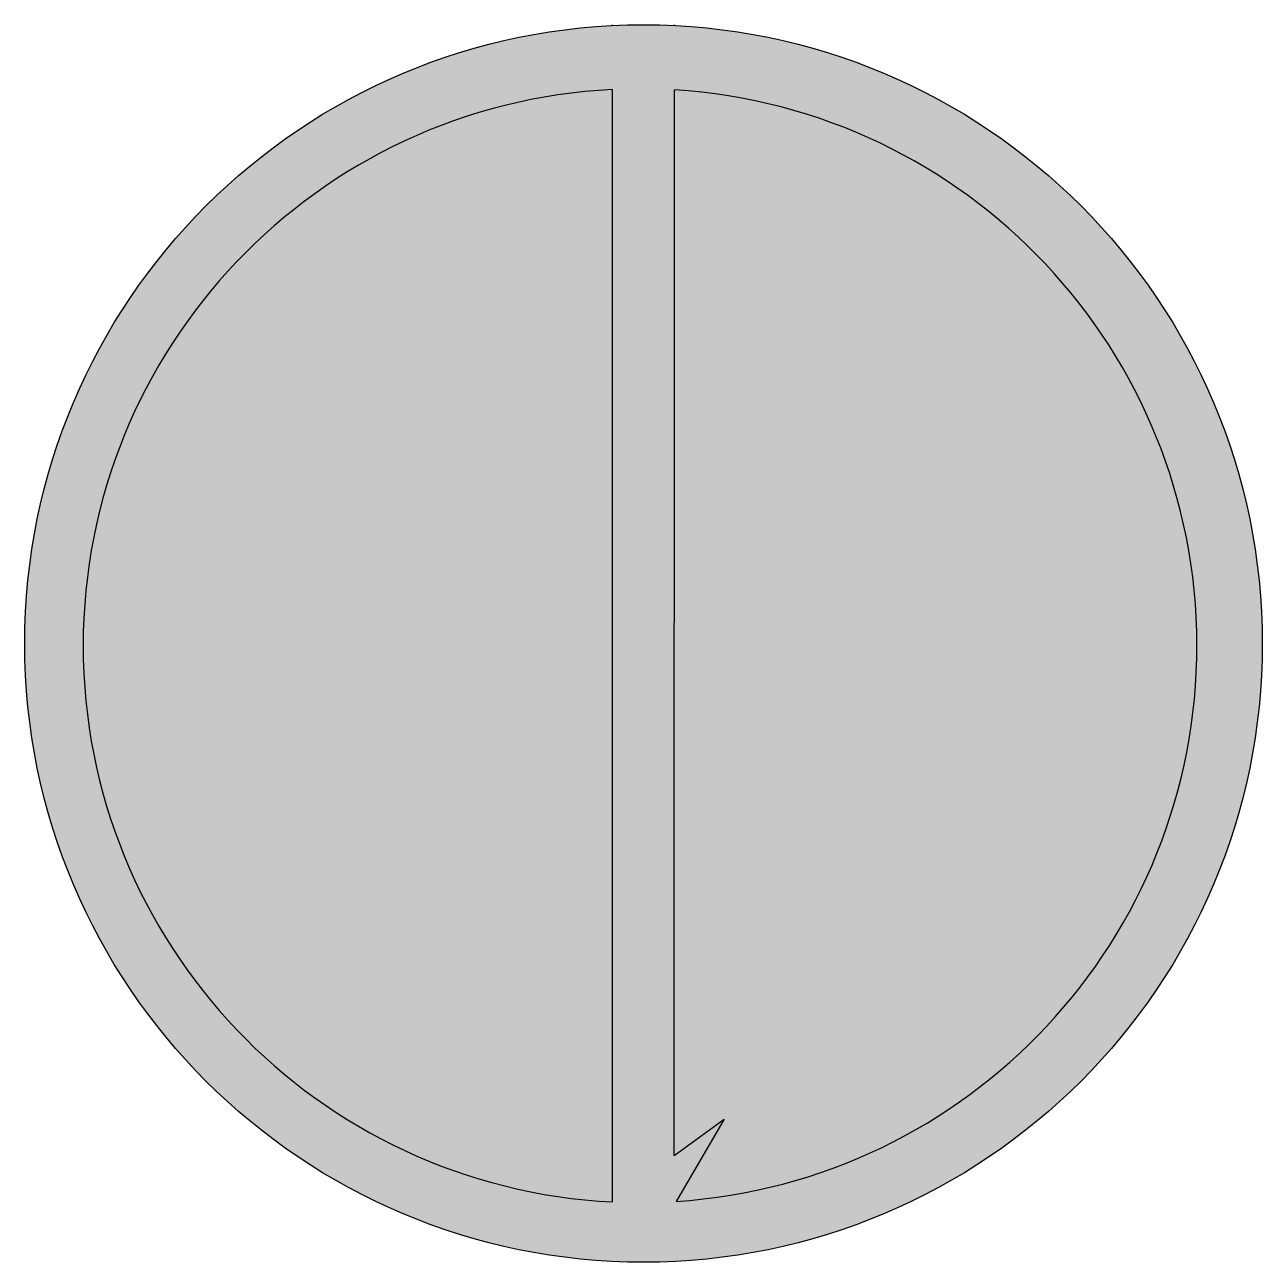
# Model space of a CAD drawing. Header units: millimetres. Extents: x -0.5 to 0.5, y -0.5 to 0.5.
import ezdxf

# ---------------------------------------------------------------- set-up
doc = ezdxf.new("R2010")
doc.units = ezdxf.units.MM

msp = doc.modelspace()

# ---------------------------------------------------------------- hatches: boundary and pattern name
h = msp.add_hatch(color=5)
h.paths.add_polyline_path([(-0.5, 0, 1), (0.5, 0, 1)])
h.paths.add_polyline_path([(-0.025, 0.4477), (-0.025, -0.4512, -0.95181)], flags=16)
h.paths.add_polyline_path([(0.025, 0.4474, -0.9385), (0.0265, -0.4508), (0.0653, -0.3845), (0.0248, -0.4138)], flags=16)
for points in [[(-0.025, 0.4477, 0.95181), (-0.025, -0.4512)], [(0.025, 0.4474), (0.0248, -0.4138), (0.0653, -0.3845), (0.0265, -0.4508, 0.9385)]]:
    msp.add_hatch(color=255).paths.add_polyline_path(points)

# ---------------------------------------------------------------- linework, layer by layer
for p, q in [((-0.025, 0.4994), (-0.025, 0.5)), ((0.025, 0.4994), (0.025, 0.5)), ((-0.025, -0.4512), (-0.025, 0.4477)), ((0.0248, -0.4138), (0.025, 0.4474)), ((0.0248, -0.4138), (0.0653, -0.3845)), ((0.0653, -0.3845), (0.0265, -0.4508)), ((0.025, -0.4493), (0.025, -0.4493))]:
    msp.add_line(p, q)
msp.add_circle((0, 0), 0.5)
for start, end in [(92.8288, 267.1712), (273.7292, 86.4609)]:
    msp.add_arc((-0.0028, -0.0018), 0.45, start, end)

doc.saveas('drawing.dxf')
